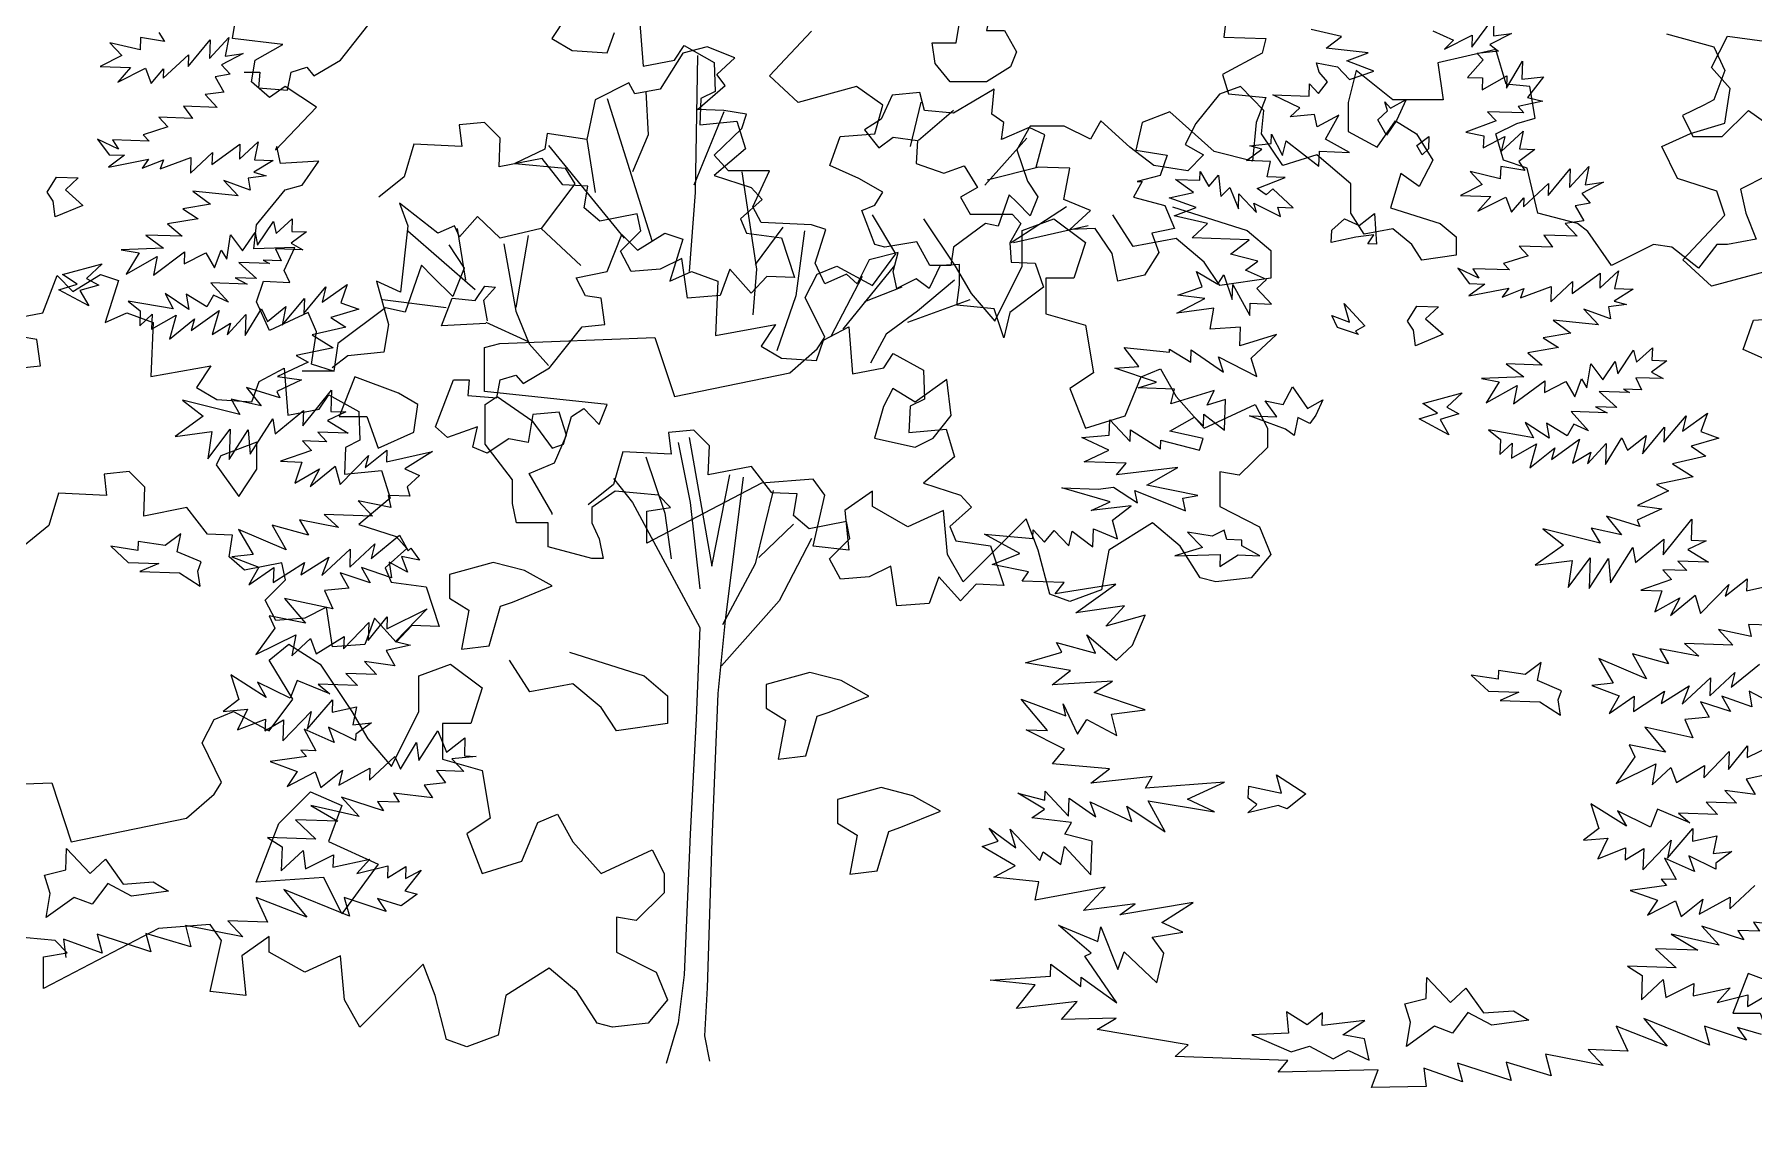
# Model space of a CAD drawing. Header units: inches. Extents: x -11 to 128, y 7 to 56.
# Drawn here: x 55.151 to 55.829, y 21.856 to 22.282 of the extents above; entities that cross this region are included whole.
import ezdxf

# ---------------------------------------------------------------- set-up
doc = ezdxf.new("R2010")
doc.units = ezdxf.units.IN
doc.header["$MEASUREMENT"] = 0
doc.layers.add('CAY', color=94, linetype='Continuous')
doc.layers.add('CAY-3', color=61, linetype='Continuous')
picture_1 = doc.add_image_def('image1.jpg', size_in_pixel=(1680, 1093))

# ---------------------------------------------------------------- blocks, each defined once
blk = doc.blocks.new('A$C76451831')
at = {"layer": 'CAY'}
for p, q in [((5510, 797.5), (5483.5, 803.9)), ((5483.5, 803.9), (5494, 792.7)), ((5510.4, 808.4), (5510, 797.5)), ((5531.5, 805), (5510.4, 808.4)), ((5526.4, 812.8), (5531.5, 805)), ((5552.1, 782.9), (5571.5, 806.3)), ((5570.9, 790), (5587.9, 808.4)), ((5571.5, 806.3), (5570.9, 790)), ((5587.9, 808.4), (5584.6, 792.2)), ((5494, 792.7), (5475, 782.9)), ((5530.4, 772.8), (5552.4, 793.3)), ((5552.4, 793.3), (5552.1, 782.9)), ((5600.5, 794.4), (5581.6, 784.6)), ((5584.6, 792.2), (5600.5, 794.4)), ((5475, 782.9), (5501.7, 782)), ((5501.7, 782), (5490.4, 769.2)), ((5490.4, 769.2), (5514.9, 781.5)), ((5514.9, 781.5), (5519.8, 768.2)), ((5519.8, 768.2), (5530.7, 781)), ((5530.7, 781), (5530.4, 772.8)), ((5589, 776.2), (5575.8, 773.9)), ((5575.8, 773.9), (5583.5, 760.5)), ((5581.6, 784.6), (5589, 776.2)), ((5583.5, 760.5), (5567.1, 758.4)), ((5567.1, 758.4), (5577.6, 747.1)), ((5577.6, 747.1), (5548.1, 748.2)), ((5548.1, 748.2), (5555.9, 737.5)), ((5534.4, 730.1), (5512.8, 723.1)), ((5526.5, 738.5), (5534.4, 730.1)), ((5555.9, 737.5), (5526.5, 738.5)), ((5472.8, 719.1), (5482.8, 705.6)), ((5491.1, 710.3), (5472.8, 719.1)), ((5518.1, 717.5), (5485.9, 718.6)), ((5485.9, 718.6), (5491.1, 710.3)), ((5512.8, 723.1), (5518.1, 717.5)), ((5573.1, 697), (5597.7, 714.7)), ((5597.3, 701.6), (5613.7, 716.9)), ((5597.7, 714.7), (5597.3, 701.6)), ((5613.7, 716.9), (5610.4, 701.1)), ((5496.3, 705.1), (5482.4, 694.7)), ((5482.4, 694.7), (5517.5, 701.6)), ((5482.8, 705.6), (5496.3, 705.1)), ((5517.5, 701.6), (5511.8, 693.7)), ((5511.8, 693.7), (5530.6, 701.2)), ((5527.6, 693.1), (5554.7, 703.1)), ((5530.6, 701.2), (5527.6, 693.1)), ((5554.2, 689.5), (5573.5, 707.4)), ((5554.7, 703.1), (5554.2, 689.5)), ((5573.5, 707.4), (5573.1, 697)), ((5626.7, 700.5), (5610, 690.2)), ((5610.4, 701.1), (5626.7, 700.5)), ((5606.7, 674.5), (5583.5, 683)), ((5583.5, 683), (5596.1, 669.4)), ((5620.8, 687.1), (5604.8, 685)), ((5604.8, 685), (5606.7, 674.5)), ((5610, 690.2), (5620.8, 687.1)), ((5596.1, 669.4), (5556.4, 673.5)), ((5556.4, 673.5), (5571.9, 662.1)), ((5561, 649.3), (5534.1, 644.8)), ((5571.9, 662.1), (5547.7, 658)), ((5547.7, 658), (5561, 649.3)), ((5629.4, 636.5), (5643.5, 649.2)), ((5643.5, 649.2), (5643.1, 638.3)), ((5515.2, 635.1), (5530.7, 623.7)), ((5546.9, 634), (5515.2, 635.1)), ((5534.1, 644.8), (5546.9, 634)), ((5586.1, 614), (5589.5, 635.2)), ((5589.5, 635.2), (5599.9, 621.2)), ((5599.9, 621.2), (5610.9, 637.2)), ((5610.9, 637.2), (5613.2, 626.2)), ((5613.2, 626.2), (5627.1, 647)), ((5627.1, 647), (5629.4, 636.5)), ((5656.2, 637.9), (5642.7, 627.9)), ((5643.1, 638.3), (5656.2, 637.9)), ((5530.7, 623.7), (5493.4, 622.2)), ((5493.4, 622.2), (5509.2, 619.4)), ((5509.2, 619.4), (5497.7, 600.8)), ((5521.7, 599.9), (5549.1, 620.3)), ((5549.1, 620.3), (5548.8, 609.9)), ((5548.8, 609.9), (5567.7, 619.6)), ((5567.7, 619.6), (5575.4, 606.2)), ((5575.4, 606.2), (5581.3, 621.9)), ((5581.3, 621.9), (5586.1, 614)), ((5629, 622.9), (5634, 612.3)), ((5652.9, 622.1), (5629, 622.9)), ((5642.7, 627.9), (5652.9, 622.1)), ((5497.7, 600.8), (5525, 616.1)), ((5525, 616.1), (5521.7, 599.9)), ((5596.8, 610.9), (5612.2, 596.8)), ((5623.5, 610), (5596.8, 610.9)), ((5618.2, 612.9), (5623.5, 610)), ((5634, 612.3), (5618.2, 612.9)), ((5603.9, 592.1), (5572.2, 593.2)), ((5572.2, 593.2), (5587.5, 576.3)), ((5612.2, 596.8), (5593.6, 597.4)), ((5593.6, 597.4), (5603.9, 592.1)), ((5653.7, 566.3), (5673.1, 589.7)), ((5669.9, 576.2), (5691.8, 591.7)), ((5673.1, 589.7), (5669.9, 576.2)), ((5691.8, 591.7), (5686.2, 575.6)), ((5499.6, 577.1), (5510.2, 568.6)), ((5539.2, 570.3), (5499.6, 577.1)), ((5552.8, 569.8), (5532, 583.7)), ((5532, 583.7), (5539.2, 570.3)), ((5568.7, 572), (5550.5, 583.1)), ((5550.5, 583.1), (5552.8, 569.8)), ((5574.5, 582.2), (5568.7, 572)), ((5587.5, 576.3), (5574.5, 582.2)), ((5634.8, 556.1), (5654.2, 579.4)), ((5654.2, 579.4), (5653.7, 566.3)), ((5686.2, 575.6), (5701.9, 570.1)), ((5510.2, 568.6), (5509.7, 555.5)), ((5509.7, 555.5), (5520.5, 565.5)), ((5520.5, 565.5), (5520, 552.4)), ((5520, 552.4), (5541.7, 564.8)), ((5541.7, 564.8), (5536, 543.7)), ((5536, 543.7), (5557.9, 561.5)), ((5554.9, 551.2), (5579.5, 568.9)), ((5557.9, 561.5), (5554.9, 551.2)), ((5579.5, 568.9), (5573.3, 547.8)), ((5586.4, 547.4), (5602.9, 565.4)), ((5602.3, 546.8), (5616.7, 570.3)), ((5602.9, 565.4), (5602.3, 546.8)), ((5616.7, 570.3), (5621.8, 559.3)), ((5621.8, 559.3), (5638.1, 572.3)), ((5638.1, 572.3), (5634.8, 556.1)), ((5701.9, 570.1), (5677.6, 562.8)), ((5677.6, 562.8), (5690.5, 554.2)), ((5573.3, 547.8), (5589.5, 557.7)), ((5589.5, 557.7), (5586.4, 547.4)), ((5690.5, 554.2), (5661.2, 547.5)), ((5661.2, 547.5), (5679.4, 536)), ((5679.4, 536), (5647, 529.4)), ((5647, 529.4), (5657.7, 523.6)), ((5683.6, 539.8), (5680.1, 515.6)), ((5657.7, 523.6), (5630.5, 510.9)), ((5680.1, 515.6), (5652.4, 515.6)), ((5632.6, 492.3), (5603.4, 501.4)), ((5603.4, 501.4), (5616.4, 485.1)), ((5651.7, 507.9), (5630, 497.8)), ((5630.5, 510.9), (5651.7, 507.9)), ((5653, 467.5), (5678.1, 498.8)), ((5678.1, 498.8), (5677.5, 480.3)), ((5597.6, 477.6), (5547.3, 490.2)), ((5547.3, 490.2), (5565.4, 476)), ((5589.9, 491), (5597.6, 477.6)), ((5616.4, 485.1), (5589.9, 491)), ((5630, 497.8), (5632.6, 492.3)), ((5565.4, 476), (5540.7, 458.3)), ((5606.8, 442.8), (5626.5, 473.9)), ((5626.5, 473.9), (5628.7, 460.7)), ((5628.7, 460.7), (5653.5, 481.1)), ((5653.5, 481.1), (5653, 467.5)), ((5690.6, 479.8), (5674.5, 472.2)), ((5674.5, 472.2), (5692.6, 461.1)), ((5677.5, 480.3), (5690.6, 479.8)), ((5540.7, 458.3), (5573.1, 462.6)), ((5569.5, 438.7), (5589, 464.8)), ((5573.1, 462.6), (5569.5, 438.7)), ((5589, 464.8), (5588.1, 438)), ((5588.1, 438), (5604.8, 464.2)), ((5604.8, 464.2), (5606.8, 442.8)), ((5652.5, 454.4), (5660.4, 445.9)), ((5673.8, 453.6), (5652.5, 454.4)), ((5665.9, 462.1), (5673.8, 453.6)), ((5692.6, 461.1), (5665.9, 462.1)), ((5660.4, 445.9), (5633.3, 436.5)), ((5685.6, 416.1), (5710.5, 441.5)), ((5707.5, 431.2), (5726.6, 446.4)), ((5710.5, 441.5), (5707.5, 431.2)), ((5726.6, 446.4), (5726.2, 435.9)), ((5726.2, 435.9), (5766.8, 445)), ((5766.8, 445), (5742.3, 429.9)), ((5633.3, 436.5), (5651.9, 435.8)), ((5651.9, 435.8), (5645.8, 417.4)), ((5645.8, 417.4), (5667.5, 429.8)), ((5659.3, 414.3), (5681.2, 432.1)), ((5667.5, 429.8), (5659.3, 414.3)), ((5681.2, 432.1), (5685.6, 416.1)), ((5742.3, 429.9), (5755.2, 424.1)), ((5755.2, 424.1), (5744.5, 414)), ((5744.5, 414), (5746.9, 405.8)), ((5701.4, 401.9), (5714.1, 388.3)), ((5730.2, 395.9), (5701.4, 401.9)), ((5746.9, 405.8), (5727.9, 406.4)), ((5727.9, 406.4), (5730.2, 395.9)), ((5625.9, 380.5), (5638.3, 358.8)), ((5657.8, 371.7), (5625.9, 380.5)), ((5650.1, 385.1), (5657.8, 371.7)), ((5684.3, 378.5), (5650.1, 385.1)), ((5714.1, 388.3), (5671.6, 389.8)), ((5671.6, 389.8), (5684.3, 378.5)), ((5596.3, 376.6), (5609.2, 354.8)), ((5638.3, 358.8), (5596.3, 376.6)), ((5694, 343.7), (5716, 364.2)), ((5712.8, 351.2), (5737.6, 371.6)), ((5716, 364.2), (5712.8, 351.2)), ((5737.6, 371.6), (5745.2, 357.8)), ((5609.2, 354.8), (5590.5, 352.7)), ((5590.5, 352.7), (5614.2, 343.7)), ((5626.9, 330.2), (5654.2, 347.8)), ((5651.2, 337), (5675.7, 352.5)), ((5654.2, 347.8), (5651.2, 337)), ((5669.7, 336.4), (5694.5, 359.5)), ((5675.7, 352.5), (5669.7, 336.4)), ((5694.5, 359.5), (5694, 343.7)), ((5744.6, 339.2), (5728.6, 347.9)), ((5728.6, 347.9), (5730.8, 334.2)), ((5755.4, 349.7), (5739.6, 353)), ((5739.6, 353), (5744.6, 339.2)), ((5745.2, 357.8), (5747.6, 360.4)), ((5747.6, 360.4), (5755.4, 349.7)), ((5614.2, 343.7), (5605.5, 328.2)), ((5605.5, 328.2), (5627.4, 343.3)), ((5627.4, 343.3), (5626.9, 330.2)), ((5712.1, 329.9), (5685.6, 338.5)), ((5685.6, 338.5), (5693.3, 325.1)), ((5730.8, 334.2), (5704.4, 343.3)), ((5704.4, 343.3), (5712.1, 329.9)), ((5693.3, 325.1), (5672, 323.1)), ((5672, 323.1), (5679.1, 307)), ((5636.8, 316.2), (5655.1, 294.3)), ((5679.1, 307), (5636.8, 316.2)), ((5726.5, 289.5), (5762, 306.9)), ((5762, 306.9), (5734.3, 278.4)), ((5628.2, 290.2), (5611.5, 266.8)), ((5623.2, 300.8), (5628.2, 290.2)), ((5655.1, 294.3), (5623.2, 300.8)), ((5688.7, 271.8), (5710.9, 295)), ((5710.3, 279.2), (5726.9, 299.9)), ((5710.9, 295), (5710.3, 279.2)), ((5726.9, 299.9), (5726.5, 289.5)), ((5611.5, 266.8), (5646.6, 284.1)), ((5646.6, 284.1), (5643.2, 265.7)), ((5643.2, 265.7), (5659.6, 281)), ((5659.6, 281), (5664.6, 267.6)), ((5664.6, 267.6), (5689.1, 282.7)), ((5689.1, 282.7), (5688.7, 271.8)), ((5747.3, 275.2), (5725.9, 270.5)), ((5734.3, 278.4), (5747.3, 275.2)), ((5733.6, 257.1), (5706.9, 260.7)), ((5706.9, 260.7), (5717.4, 249.5)), ((5725.9, 270.5), (5733.6, 257.1)), ((5620.7, 229.3), (5589.6, 249)), ((5589.6, 249), (5596.6, 227.4)), ((5641.9, 228.5), (5613, 242.7)), ((5613, 242.7), (5620.7, 229.3)), ((5647.9, 244.2), (5641.9, 228.5)), ((5676.5, 232.3), (5647.9, 244.2)), ((5717.4, 249.5), (5690.7, 250.4)), ((5690.7, 250.4), (5700.8, 239.6)), ((5596.6, 227.4), (5583.1, 217)), ((5656.8, 201.3), (5679, 227.2)), ((5700.8, 239.6), (5666.4, 240.8)), ((5666.4, 240.8), (5676.5, 232.3)), ((5679, 227.2), (5678.7, 216.4)), ((5583.1, 217), (5604.4, 219)), ((5604.4, 219), (5595.6, 200.7)), ((5635.2, 191.1), (5660.1, 217)), ((5660.1, 217), (5656.8, 201.3)), ((5678.7, 216.4), (5700.1, 221.1)), ((5700.1, 221.1), (5696.9, 205.3)), ((5595.6, 200.7), (5620, 210.3)), ((5620, 210.3), (5619.6, 199.9)), ((5619.6, 199.9), (5635.8, 209.7)), ((5635.8, 209.7), (5635.2, 191.1)), ((5654.1, 201.4), (5664.3, 182.4)), ((5680.4, 189.6), (5654.1, 201.4)), ((5699.1, 191.6), (5675.5, 203.3)), ((5675.5, 203.3), (5680.4, 189.6)), ((5696.9, 205.3), (5713.2, 207)), ((5699.3, 197.1), (5699.1, 191.6)), ((5713.2, 207), (5699.3, 197.1)), ((5754.7, 173.8), (5771.4, 200)), ((5771.4, 200), (5778.9, 181.1)), ((5651.2, 182.9), (5656, 177.3)), ((5664.3, 182.4), (5651.2, 182.9)), ((5738.5, 166.2), (5752.5, 189.8)), ((5752.5, 189.8), (5754.7, 173.8)), ((5778.9, 181.1), (5795.2, 193.7)), ((5795.2, 193.7), (5794.7, 177.9)), ((5656, 177.3), (5624.1, 172.9)), ((5624.1, 172.9), (5647.8, 164.4)), ((5684.6, 152.2), (5711.8, 167.2)), ((5711.5, 156.8), (5733.5, 177.3)), ((5711.8, 167.2), (5711.5, 156.8)), ((5733.5, 177.3), (5738.5, 166.2)), ((5805.1, 177.5), (5783.7, 175.5)), ((5783.7, 175.5), (5794.2, 164.3)), ((5794.7, 177.9), (5805.1, 177.5)), ((5647.8, 164.4), (5639.2, 151.1)), ((5639.2, 151.1), (5663.7, 163.9)), ((5663.7, 163.9), (5668.6, 150.1)), ((5668.6, 150.1), (5687.7, 165.3)), ((5687.7, 165.3), (5684.6, 152.2)), ((5778, 154.4), (5759.3, 152.4)), ((5759.3, 152.4), (5766.7, 141.2)), ((5794.2, 164.3), (5770.2, 165.1)), ((5770.2, 165.1), (5778, 154.4)), ((5723.7, 129.6), (5686.9, 141.7)), ((5686.9, 141.7), (5702.2, 124.9)), ((5737.5, 137.3), (5718.5, 137.9)), ((5718.5, 137.9), (5723.7, 129.6)), ((5766.7, 141.2), (5732.4, 145.1)), ((5732.4, 145.1), (5737.5, 137.3)), ((5646.4, 121.9), (5664.3, 104.9)), ((5683.5, 120.6), (5646.4, 121.9)), ((5702.2, 124.9), (5659.9, 134.5)), ((5659.9, 134.5), (5683.5, 120.6)), ((5621.8, 106.4), (5634.7, 98.2)), ((5664.3, 104.9), (5621.8, 106.4)), ((5634.7, 98.2), (5633.9, 77)), ((5633.9, 77), (5653.1, 94.9)), ((5653.1, 94.9), (5655.3, 78.9)), ((5655.3, 78.9), (5679.7, 91.2)), ((5679.7, 91.2), (5679.3, 80.4)), ((5679.3, 80.4), (5711.8, 87.4)), ((5711.8, 87.4), (5700.4, 74.6)), ((5700.4, 74.6), (5727.4, 81.4)), ((5727.4, 81.4), (5727.1, 71)), ((5727.1, 71), (5743.3, 80.8)), ((5756.7, 77.6), (5742.5, 59.6)), ((5743.3, 80.8), (5742.9, 70.4)), ((5742.9, 70.4), (5756.7, 77.6)), ((5693.7, 37.2), (5636.1, 60.6)), ((5636.1, 60.6), (5656.5, 36.3)), ((5656.5, 36.3), (5611.8, 53.7)), ((5611.8, 53.7), (5621.9, 32)), ((5726, 41.5), (5689.3, 53.7)), ((5689.3, 53.7), (5693.7, 37.2)), ((5739.3, 46.5), (5718.3, 52.7)), ((5718.3, 52.7), (5726, 41.5)), ((5753.3, 56.5), (5739.3, 46.5)), ((5742.5, 59.6), (5753.3, 56.5)), ((5621.9, 32), (5587.1, 33.3)), ((5587.1, 33.3), (5600.2, 19.2)), ((5476.9, 4.9), (5442.9, 17)), ((5442.9, 17), (5445, 1)), ((5472.5, 21.4), (5476.9, 4.9)), ((5519.5, 6.1), (5472.5, 21.4)), ((5515.1, 22.2), (5519.5, 6.1)), ((5554.6, 10.4), (5515.1, 22.2)), ((5600.2, 19.2), (5549.8, 29.1)), ((5549.8, 29.1), (5554.6, 10.4))]:
    blk.add_line(p, q, dxfattribs=at)
for points in [[(530, 749.3), (509.9, 755.6), (514.2, 784.1), (506.8, 800.9), (473, 785.1), (461.4, 810.4), (467.7, 828.4), (490.9, 827.3), (485.7, 837.9), (495.2, 857.9), (459.3, 856.8), (461.4, 877.9), (486.7, 908.5), (501.5, 912.7), (516.3, 933.8), (482.5, 931.7), (479.3, 946.5), (478.3, 943.3), (514.2, 981.3), (486.7, 999.2), (473, 989.7), (457.2, 1003.4), (460.4, 1022.4), (484.6, 1036.1), (440.3, 1041.4), (444.5, 1066.7)], [(1315.7, 1086.8), (1310.4, 1042.5), (1347.4, 1041.4), (1344.2, 1028.7), (1309.4, 1009.8), (1314.7, 992.9), (1347.4, 989.7), (1338.9, 967.6), (1335.8, 933.8), (1302, 942.3), (1263, 977.1), (1238.7, 967.6), (1233.4, 943.3), (1260.9, 939.1), (1254.5, 921.2), (1234.5, 915.9), (1238.7, 915.9), (1231.3, 902.2), (1258.8, 894.8), (1267.2, 874.8), (1247.2, 870.5), (1253.5, 853.7)], [(1792, 757.1), (1766.4, 768.5), (1775.5, 794.1), (1805.7, 796.4)], [(1789.6, 837.7), (1738.5, 824), (1713.4, 847.2), (1750.3, 886.5), (1743.2, 907.3), (1708.6, 918.7), (1694.9, 946.6), (1720, 958), (1750.3, 967.1), (1755, 997.4), (1738.5, 1015.9), (1752.7, 1043.4), (1784.9, 1039.1)], [(1493.8, 1048.2), (1512, 1039.9), (1504.1, 1032), (1528.5, 1044.3), (1528.1, 1033.9), (1547.6, 1060), (1547.1, 1043.7), (1563, 1045.8), (1544.1, 1036.1), (1551.6, 1030.3), (1532.9, 1028.3), (1538.2, 1022.7), (1524.5, 1007.3), (1537.6, 1006.8), (1537.3, 996.4), (1559, 1008.8), (1558.6, 997.9), (1572.6, 1021.5), (1572, 1005.6), (1591.1, 1007.7), (1576.9, 989.6), (1590.4, 986.4), (1568.9, 981.7), (1573.7, 976.1), (1542, 977.2), (1549.5, 969.2), (1522.8, 959.3), (1538.6, 956), (1538.2, 945.6), (1557.1, 955.4), (1554, 942.3), (1573.2, 960.2), (1569.9, 944.5), (1583.5, 944), (1569.5, 933.6), (1574.7, 925.7), (1553.5, 929.2), (1553.1, 918.3), (1526.6, 924.7), (1537.1, 913.4), (1518.2, 903.7), (1544.9, 902.7), (1533.5, 890), (1558, 902.3), (1563, 889), (1573.8, 901.7), (1573.5, 893.6), (1595.6, 914.1), (1595.2, 903.7), (1614.6, 927.1), (1614, 910.8), (1631, 929.2), (1627.7, 913), (1643.6, 915.2), (1624.7, 905.4), (1632.1, 897), (1618.9, 894.7), (1626.6, 881.3), (1610.2, 879.2), (1620.7, 867.9), (1591.3, 868.9), (1599.1, 858.2), (1569.6, 859.3), (1577.5, 850.8), (1556, 843.9), (1561.2, 838.3), (1529.1, 839.4), (1534.2, 831), (1515.9, 839.8), (1525.9, 826.3), (1539.5, 825.9), (1525.5, 815.5), (1560.6, 822.4), (1554.9, 814.4), (1573.8, 821.9), (1570.8, 813.9), (1597.8, 823.8), (1597.4, 810.2), (1616.6, 828.2), (1616.2, 817.7), (1640.9, 835.5), (1640.4, 822.3), (1656.8, 837.6), (1653.5, 821.9), (1669.8, 821.3), (1653.1, 811), (1663.9, 807.9), (1648, 805.8), (1649.9, 795.3), (1626.6, 803.8), (1639.3, 790.2), (1599.5, 794.3), (1615, 782.9), (1590.8, 778.7), (1604.1, 770.1), (1577.2, 765.6), (1590, 754.7), (1558.3, 755.8), (1573.8, 744.4), (1536.6, 743), (1552.3, 740.2), (1540.8, 721.6), (1568.1, 736.9), (1564.8, 720.7), (1592.2, 741.1), (1591.9, 730.6), (1610.8, 740.4), (1618.5, 727), (1624.5, 742.7), (1629.2, 734.8), (1632.6, 756), (1643, 742), (1654, 757.9), (1656.3, 747), (1670.2, 767.8), (1672.6, 757.3), (1686.6, 770), (1686.2, 759.1), (1699.3, 758.6), (1685.9, 748.7), (1696.1, 742.9), (1672.1, 743.7), (1677.2, 733.1), (1661.3, 733.7), (1666.6, 730.8), (1639.9, 731.7), (1655.3, 717.6), (1636.8, 718.2), (1647, 712.9), (1615.3, 714), (1630.6, 697.1), (1617.6, 703), (1611.9, 692.8), (1593.7, 703.8), (1595.9, 690.6), (1575.1, 704.5), (1582.3, 691.1), (1542.7, 697.9), (1553.3, 689.4), (1552.8, 676.3), (1563.6, 686.3), (1563.1, 673.2), (1584.9, 685.6), (1579.1, 664.5), (1601.1, 682.3), (1598, 672), (1622.6, 689.7), (1616.4, 668.6), (1632.6, 678.5), (1629.6, 668.1), (1646.1, 686.1), (1645.4, 667.6), (1659.8, 691.1), (1664.9, 680), (1681.2, 693.1), (1677.9, 676.9), (1697.3, 700.2), (1696.8, 687.1), (1716.2, 710.4), (1713, 696.9), (1734.9, 712.5), (1729.3, 696.4), (1745, 690.8), (1720.7, 683.5), (1733.6, 674.9), (1704.3, 668.2), (1722.5, 656.7), (1690.1, 650.1), (1700.8, 644.3), (1673.6, 631.7), (1694.8, 628.7), (1673.2, 618.6), (1675.7, 613), (1646.5, 622.2), (1659.6, 605.9), (1633, 611.8), (1640.7, 598.4), (1590.4, 611), (1608.5, 596.8), (1583.9, 579.1), (1616.2, 583.4), (1612.6, 559.5), (1632.1, 585.5), (1631.2, 558.8), (1648, 585), (1649.9, 563.6), (1669.6, 594.7), (1671.9, 581.4), (1696.6, 601.9), (1696.1, 588.3), (1721.2, 619.6), (1720.6, 601), (1733.7, 600.6), (1717.6, 593), (1735.8, 581.9), (1709.1, 582.8), (1716.9, 574.4), (1695.7, 575.2), (1703.5, 566.7), (1676.5, 557.2), (1695, 556.6), (1688.9, 538.2), (1710.7, 550.6), (1702.4, 535), (1724.3, 552.8), (1728.8, 536.8), (1753.7, 562.3), (1750.6, 551.9), (1769.7, 567.1), (1769.3, 556.7), (1810, 565.7)], [(1790, 526.5), (1771, 527.2), (1773.4, 516.7), (1744.6, 522.7), (1757.2, 509.1), (1714.7, 510.6), (1727.4, 499.2), (1693.2, 505.9), (1700.9, 492.5), (1669.1, 501.3), (1681.4, 479.5), (1639.5, 497.3), (1652.3, 475.6), (1633.6, 473.5), (1657.4, 464.5), (1648.7, 449), (1670.5, 464.1), (1670, 450.9), (1697.4, 468.6), (1694.3, 457.8), (1718.8, 473.3), (1712.8, 457.1), (1737.7, 480.3), (1737.1, 464.5), (1759.1, 485), (1755.9, 472), (1780.7, 492.4)], [(1787.7, 460), (1771.7, 468.7), (1773.9, 455), (1747.5, 464.1), (1755.2, 450.7), (1728.8, 459.3), (1736.5, 445.9), (1715.1, 443.9), (1722.2, 427.8), (1680, 437), (1698.2, 415), (1666.3, 421.6), (1671.3, 411), (1654.7, 387.5), (1689.7, 404.9), (1686.3, 386.4), (1702.7, 401.7), (1707.7, 388.4), (1732.3, 403.4), (1731.9, 392.6), (1754, 415.8), (1753.4, 400), (1770, 420.7), (1769.7, 410.3), (1805.2, 427.6)], [(1790.4, 396), (1769, 391.3), (1776.7, 377.8), (1750.1, 381.5), (1760.6, 370.2), (1733.8, 371.2), (1743.9, 360.4), (1709.5, 361.6), (1719.6, 353.1), (1691, 365), (1685, 349.3), (1656.1, 363.5), (1663.8, 350.1), (1632.7, 369.7), (1639.7, 348.2), (1626.2, 337.8), (1647.6, 339.7), (1638.8, 321.5), (1663.1, 331), (1662.7, 320.6), (1679, 330.5), (1678.3, 311.9), (1703.2, 337.8), (1700, 322), (1722.2, 348), (1721.8, 337.1), (1743.2, 341.8), (1740, 326.1), (1756.3, 327.8), (1742.4, 317.8), (1742.2, 312.4), (1718.6, 324.1), (1723.6, 310.3), (1697.2, 322.1), (1707.5, 303.2), (1694.3, 303.7), (1699.1, 298), (1667.2, 293.7), (1691, 285.2), (1682.3, 271.9), (1706.8, 284.6), (1711.8, 270.9), (1730.9, 286.1), (1727.7, 273), (1755, 287.9), (1754.6, 277.5), (1776.6, 298.1)], [(1809.8, 262), (1775.5, 265.9), (1780.6, 258), (1761.6, 258.7), (1766.8, 250.4), (1730.1, 262.5), (1745.3, 245.7), (1703.1, 255.3), (1726.6, 241.3), (1689.5, 242.6), (1707.5, 225.7), (1664.9, 227.2), (1677.8, 219), (1677, 197.7), (1696.2, 215.6), (1698.4, 199.7), (1722.9, 212), (1722.5, 201.1), (1754.9, 208.2), (1743.6, 195.4), (1770.5, 202.2), (1770.2, 191.8), (1786.4, 201.6)], [(1782.5, 167.3), (1761.4, 173.5), (1769.1, 162.3), (1732.4, 174.5), (1736.8, 158), (1679.2, 181.3), (1699.6, 157), (1654.9, 174.5), (1665, 152.8), (1630.2, 154), (1643.3, 140), (1592.9, 149.9), (1597.7, 131.1), (1558.2, 142.9), (1562.6, 126.9), (1515.6, 142.2), (1520, 125.7), (1486, 137.8), (1488.1, 121.8), (1440.1, 120.8), (1446.1, 136.4), (1358.1, 134.1), (1366.6, 144.6), (1267.9, 148.1), (1279.1, 158.1), (1199.4, 171.8), (1216.1, 181.6), (1168, 180.6), (1181.7, 196.4), (1128.5, 190.1), (1145, 210.9), (1105.3, 215), (1158.5, 218.6), (1158.8, 229), (1184.9, 209.5), (1185.2, 217.6), (1216.5, 195.2), (1188.5, 236.1), (1194, 238.6), (1165.5, 263.2), (1199.8, 248.8), (1202.6, 261.9), (1217.6, 224.2), (1223.1, 239.9), (1251.6, 212.6), (1257.9, 238.7), (1247.6, 252.6), (1274.4, 257.1), (1256.2, 265.5), (1283.5, 283.1), (1219.2, 272.2), (1232.7, 282.1), (1187.2, 276), (1206.5, 296.7), (1144.9, 285.2), (1148.2, 301.4), (1108.5, 305.5), (1127.4, 315.3), (1098.5, 332.2), (1112.3, 337.1), (1104.5, 348.3), (1127.9, 331.1), (1123.1, 347.6), (1148.9, 320), (1151.8, 327.6), (1167.3, 316.6), (1170.6, 332.4), (1193.7, 307.5), (1194.8, 337), (1171, 343.2), (1176.8, 353.5), (1142, 357.4), (1153.2, 365.2), (1129.6, 379.1), (1153.4, 372.9), (1153.7, 381), (1174.2, 359), (1174.8, 374.8), (1198.2, 358.2), (1193.2, 371.5), (1229.8, 354.3), (1225.3, 367.6), (1258.9, 345.2), (1244, 372.4), (1302.2, 362.7), (1278.5, 373.9), (1311.2, 388.7), (1241.7, 383.4), (1247.5, 393.6), (1193.8, 387.8), (1210.1, 400.4), (1160, 404.8), (1170.8, 417.6), (1137, 434.6), (1155.6, 434), (1132.5, 461.5), (1171.9, 447), (1169.5, 457.5), (1182.2, 430.8), (1190.3, 443.7), (1216.6, 429.6), (1211.8, 448.3), (1241.4, 452.3), (1196.6, 467.5), (1212.8, 477.3), (1159.7, 474.2), (1176, 486.8), (1136.3, 493.6), (1168.4, 502.9), (1163.7, 511.2), (1197.8, 501.9), (1190.2, 518), (1216.2, 495.8), (1230.2, 508.9), (1241.6, 535.3), (1206.8, 525.6), (1223.3, 543.6), (1180.5, 537.4), (1215.8, 562.4), (1162.5, 553.9), (1170.5, 564), (1133.4, 565.3), (1139.1, 573.3), (1107.2, 579.8), (1131.5, 589.4), (1100.4, 606.4), (1142.9, 602.6), (1143.1, 610.3), (1153.2, 599.5), (1161.7, 609.7), (1174.4, 596.1), (1177.5, 609.1), (1195.6, 595.3), (1196.2, 611.2), (1217.2, 602.3), (1212.8, 618.8), (1229.1, 631.3), (1194, 627.1), (1210.6, 634.7), (1168.4, 647.1), (1200.1, 646), (1213.8, 647.7), (1234.6, 633.9), (1232.3, 644.8), (1276.9, 627), (1274.6, 637.9), (1287.8, 640.2), (1242.8, 649.4), (1270.1, 664.8), (1216.4, 658.5), (1224.9, 668.7), (1187.8, 670), (1209.5, 680.1), (1185.8, 691.3), (1209.9, 693.2), (1210.4, 706.8), (1228.3, 687.6), (1228.7, 698), (1254.8, 681.2), (1255.1, 688.9), (1289.2, 680), (1292.3, 690.3), (1263.1, 696.8), (1284.8, 709.2), (1292.7, 701.2), (1293, 711.6), (1311.1, 697.8), (1312.1, 724.6), (1296, 719.7), (1301.9, 732.6), (1263.9, 720.8), (1267.1, 733.8), (1235.4, 734.9), (1251.4, 739.8), (1214.7, 752), (1236, 753.5), (1223, 770.3), (1262.8, 766.2), (1262.9, 768.9), (1281.5, 757.4), (1281.9, 768.2), (1310.2, 748.6), (1305.7, 761.9), (1339.5, 744.9), (1334.6, 760.9), (1356.7, 781.5), (1324.6, 771.7), (1325.2, 788), (1298.4, 786.2), (1301.7, 804.7), (1269.4, 800.4), (1293.9, 813.1), (1270, 816.2), (1291.5, 823.6), (1286.5, 837), (1305.2, 825.9), (1310.4, 833.9), (1317.9, 812.3), (1318.3, 825.4), (1333.2, 798.2), (1333.6, 809), (1352.2, 808.4), (1339.5, 822), (1347.9, 829.8), (1329.6, 838.2), (1340.3, 846), (1316.5, 852.2), (1332.8, 864.8), (1282.6, 866.6), (1296.2, 879.2), (1266.9, 885.7), (1286.2, 893.2), (1262.5, 901.7), (1284, 906.4), (1268.1, 917.8), (1289.3, 917.1), (1289.6, 924.8), (1297.3, 911.4), (1305.8, 921.5), (1307.9, 902.9), (1315.9, 910.7), (1323.4, 891.9), (1323.8, 905), (1339.1, 888.6), (1336.7, 896.9), (1360.3, 885.2), (1357.8, 893.4), (1371.4, 892.9), (1353.4, 909.4), (1347.8, 904.2), (1339.8, 909.9), (1364.2, 919.5), (1348.4, 920), (1351.5, 933.5), (1330.3, 934.3), (1343.8, 944.2), (1333.4, 947.3), (1352.1, 949.4), (1352.4, 957.5), (1362.1, 938.6), (1365.3, 951.6), (1394, 929.3), (1394.4, 942.4), (1420.7, 941.5), (1399.8, 953.1), (1411.4, 974), (1392.5, 963.8), (1390.1, 974.8), (1368.8, 972.8), (1377.2, 980.7), (1353.6, 991.9), (1385.3, 990.8), (1385.6, 1001.7), (1393.5, 993.3), (1401.6, 1003.4), (1394.2, 1011.8), (1391.7, 1020.1), (1410.2, 1016.7), (1420.7, 1005.5), (1442.2, 1012.9), (1418.5, 1021.8), (1437.3, 1028.9), (1400.3, 1032.9), (1413.8, 1043.3), (1387.3, 1049.2)], [(1253.5, 853.7), (1240.8, 833.6), (1217.6, 828.4), (1212.4, 852.6), (1197.6, 874.8), (1175.4, 873.7), (1193.4, 890.6), (1170.2, 900.1), (1175.4, 927.5), (1145.9, 928.6), (1153.3, 957), (1139.6, 963.4), (1115.3, 952.8), (1117.4, 967.6), (1106.9, 975), (1109, 997.1), (1073.1, 976), (1047.8, 978.1), (1043.6, 993.9), (1019.3, 991.8), (1009.9, 970.7), (995.1, 961.2), (1007.7, 945.4), (1020.4, 954.9), (1041.5, 951.8), (1040.4, 931.7), (1064.7, 923.3), (1082.6, 929.6), (1094.2, 910.6), (1079.5, 902.2), (1087.9, 887.4), (1124.8, 887.4), (1132.2, 879), (1122.7, 862.1), (1123.8, 845.2), (1144.9, 844.2), (1152.2, 823.1), (1122.7, 800.9), (1117.4, 778.8), (1109, 804.1), (1076.3, 807.3), (1078.4, 825.2), (1078.4, 843.1), (1061.5, 842.1), (1052, 822), (1040.4, 830.5), (1023.6, 822), (1020.4, 836.8), (1024.6, 853.7), (999.3, 847.3), (988.8, 826.2), (979.3, 834.7), (960.3, 826.2), (951.8, 844.2), (961.3, 873.7), (948.7, 877.9), (904.4, 880), (897, 893.7), (911.8, 925.4), (875.9, 925.4), (863.3, 939.1), (887.5, 962.3), (891.7, 975), (871.7, 978.1), (848.5, 979.2), (872.7, 1000.3), (865.4, 1009.8), (881.2, 1024.5), (856.9, 1034), (835.8, 1028.7), (815.8, 997.1), (793.6, 992.9), (788.4, 1002.4), (758.8, 987.6), (751.5, 952.8), (716.7, 958.1), (714.5, 944.4), (688.2, 931.7), (732.5, 927.5), (740.9, 913.8), (711.4, 874.8), (675.5, 866.3), (655.5, 885.3), (639.7, 867.4), (635.4, 876.9), (620.7, 870.5), (586.9, 896.9), (594.3, 876.9), (588, 818.9), (566.9, 828.4), (577.4, 790.4), (573.2, 766.1), (541.6, 763), (527.9, 752.4)], [(848.5, 1026.6), (846.4, 906.4), (841.1, 836.8)], [(769.4, 988.7), (808.4, 864.2)], [(803.1, 995), (805.2, 957), (791.5, 924.3)], [(1044.7, 985.5), (1035.2, 946.5)], [(871.7, 977.1), (845.3, 912.7)], [(1073.1, 978.1), (1042.6, 951.8)], [(751.5, 952.8), (758.8, 906.4)], [(1137.5, 953.9), (1100.6, 912.7)], [(1484.5, 939.3), (1479.8, 947.6), (1490.5, 955.4), (1490.1, 944.5), (1484.5, 939.3)], [(717.7, 947.5), (784.2, 866.3)], [(887.5, 924.3), (900.2, 838.9), (897, 798.8)], [(1148, 928.6), (1102.7, 917)], [(1172.3, 893.7), (1123.8, 862.1)], [(923.4, 875.8), (899.1, 843.1)], [(1191.3, 876.9), (1125.9, 862.1)], [(594.3, 872.7), (653.4, 821)], [(634.4, 741.9), (648.1, 741.9), (647, 728.2), (672.4, 726.1), (675.5, 741.9), (689.2, 746.1), (695.6, 738.7), (718.8, 752.4), (747.2, 788.3), (767.3, 790.4), (764.1, 813.6), (750.4, 815.7), (742, 831.5), (769.4, 836.8), (782, 869.5), (795.8, 855.8), (820, 870.5), (835.8, 865.3), (824.2, 828.4), (843.2, 836.8), (866.4, 828.4), (864.3, 780.9), (917, 790.4), (904.4, 771.4), (922.3, 760.9), (952.9, 758.7), (959.2, 776.7), (981.4, 788.3), (984.5, 747.1), (1012, 752.4), (1020.4, 765.1), (1046.8, 750.3), (1047.8, 725), (1035.2, 718.7), (1034.1, 695.5), (1066.8, 698.6), (1074.2, 674.4), (1046.8, 651.2), (1079.5, 640.6), (1089, 630.1), (1070, 613.2), (1075.2, 600.5), (1105.8, 596.3), (1117.4, 561.5), (1093.2, 562.6), (1079.5, 547.8), (1060.5, 568.9), (1052, 545.7), (1023.6, 543.6), (1018.3, 578.4), (999.3, 568.9), (974, 566.8), (964.5, 584.7), (982.4, 602.7), (979.3, 617.4), (946.6, 611.1), (932.9, 622.7), (936, 641.7), (913.9, 642.7), (895.9, 665.9), (858, 658.6), (859, 683.9), (845.3, 697.6), (823.2, 695.5), (825.3, 676.5), (783.1, 678.6), (774.7, 650.1), (752.5, 632.2)], [(637.6, 874.8), (644.9, 829.4)], [(678.7, 861.1), (689.2, 802), (700.8, 773.5), (717.7, 754.5)], [(699.8, 868.4), (689.2, 805.2)], [(711.4, 874.8), (746.2, 842.1)], [(942.4, 872.7), (935, 815.7), (918.1, 767.2)], [(993, 832.6), (965.6, 779.8)], [(1021.5, 842.1), (976.1, 786.2)], [(662.9, 791.4), (623.8, 789.3), (633.3, 813.6), (653.4, 811.5), (661.8, 824.1), (671.3, 823.1), (660.8, 811.5), (663.9, 793.6)], [(1027.8, 823.1), (995.1, 810.4)], [(1074.2, 829.4), (1041.5, 802), (1014.1, 782), (1000.4, 756.6)], [(572.2, 812.5), (628.1, 805.2)], [(1033.1, 792.5), (1087.9, 812.5)], [(662.9, 792.5), (699.8, 775.6)], [(720.9, 623.7), (720.9, 624.8), (700.8, 659.6), (723, 669.1), (733.5, 693.4), (727.2, 713.4), (704, 711.3), (699.8, 687), (682.9, 690.2), (663.9, 677.5), (651.3, 682.8), (655.5, 700.7), (629.1, 691.2), (618.6, 700.7), (634.4, 741.9)], [(831.6, 687), (842.2, 634.3), (850.6, 558.4)], [(841.1, 691.2), (861.1, 578.4), (877, 658.6)], [(803.1, 674.4), (820, 624.8), (825.3, 584.7)], [(774.7, 655.4), (791.5, 634.3), (850.6, 524.6), (847.4, 444.5), (842.2, 343.2), (836.9, 219.8), (831.6, 177.6), (821.1, 141.8)], [(888.6, 656.4), (872.7, 530.9), (866.4, 466.6), (861.1, 337.9), (856.9, 208.2), (854.8, 166), (859, 143.9)], [(914.9, 644.8), (899.1, 580.5), (870.6, 526.7)], [(932.9, 615.3), (902.3, 585.8)], [(948.7, 602.7), (920.2, 547.8), (869.6, 490.9)]]:
    blk.add_lwpolyline(points, dxfattribs=at)
for points in [[(1445.7, 970.1), (1454.1, 978), (1451.7, 985.8), (1456.9, 980.2), (1470.4, 987.9), (1462, 969.6), (1453.4, 956.7)], [(1444.6, 860.9), (1436.9, 861.2), (1442.2, 869.2), (1426.3, 867), (1404.8, 862.3), (1405.2, 873.2), (1416.4, 883.2), (1429.3, 877.3), (1442.8, 887.7)], [(1428.7, 781.7), (1410.3, 787.8), (1405.3, 798.4), (1420.9, 792.4), (1416.1, 808.9), (1434.4, 789.2), (1426.1, 784.5)], [(1476.9, 785.4), (1471.7, 793.3), (1479.9, 806.6), (1498.9, 806), (1487.6, 795.5), (1503, 781.8), (1478.7, 771.8)], [(1364.6, 698.7), (1332.9, 710.2), (1356.9, 709.4), (1346.9, 723.3), (1362.7, 720.1), (1370.9, 735.6), (1383.8, 716.6), (1397.3, 724.3), (1391.3, 710.9), (1386.1, 703.4), (1375.4, 708.7), (1372.1, 693)], [(1485.1, 721.2), (1519.8, 730.4), (1506.2, 717.8), (1516.9, 712), (1500.4, 707.1), (1508.1, 693.7), (1481.9, 707.7), (1497.9, 712.6)], [(5433.8, 664.7), (5428.6, 672.6), (5436.8, 685.9), (5455.8, 685.2), (5444.5, 674.7), (5459.9, 661), (5435.5, 651)], [(1313.2, 601.7), (1310.8, 609.9), (1300.2, 604.8), (1278.6, 608.3), (1291.7, 594.7), (1267.4, 587.4), (1307.3, 588.7), (1306.9, 577.9), (1323.2, 588.2), (1342.2, 587.5), (1326.2, 596.2), (1326.3, 601.2)], [(5441.9, 600.5), (5476.7, 609.7), (5463.1, 597), (5473.8, 591.2), (5457.3, 586.3), (5465, 572.9), (5438.7, 587), (5454.8, 591.9)], [(1603.8, 461), (1606.8, 469), (1585.8, 477.9), (1589, 493.7), (1575.1, 483.3), (1551.6, 486.8), (1551.4, 479.1), (1527.5, 482.7), (1542.8, 468.5), (1569.5, 467.6), (1553, 460.5), (1587.8, 459.2), (1606, 447.7)], [(1332, 374.8), (1332.4, 385.2), (1361.2, 379.2), (1356.8, 395.2), (1382.5, 378.5), (1366.1, 365.4), (1358.1, 368.4), (1331.6, 361.7), (1339.5, 369.1)], [(1037.6, 376.9), (1009.9, 384), (971.5, 373.4), (971.5, 352.7), (988.6, 342.1), (982.2, 307.9), (1006.3, 310.8), (1016.4, 345.6), (1027, 349.2), (1061.8, 363.3)], [(5560.6, 340.2), (5563.6, 348.2), (5542.6, 357.1), (5545.9, 372.9), (5532, 362.5), (5508.5, 366), (5508.2, 358.3), (5484.4, 361.9), (5499.7, 347.7), (5526.4, 346.8), (5509.9, 339.7), (5544.7, 338.5), (5562.9, 327)], [(1474.2, 178.1), (1469.4, 194.1), (1488.1, 198.9), (1488.8, 217.4), (1509.3, 195.4), (1522.9, 208.1), (1538.4, 186.2), (1564.8, 188), (1578.1, 179.9), (1545.8, 175.6), (1524.8, 186.7), (1511.1, 168.6), (1495.4, 174.6), (1470.8, 156.9)], [(1809, 206.5), (1770.6, 220.7), (1757.1, 185.9), (1781.3, 185.9), (1791.3, 158.2), (1822.5, 172.3), (1826.1, 196.5)], [(1438.2, 144.9), (1433.9, 163.6), (1414.9, 167), (1434.4, 179.5), (1396.7, 175.3), (1397, 186.2), (1383.5, 175.8), (1365.4, 187.3), (1367.4, 168.6), (1335.2, 167), (1369.6, 152.2), (1385.6, 157.1), (1406.5, 146), (1419.9, 153.2)], [(5431.1, 57.3), (5426.2, 73.3), (5445, 78.1), (5445.6, 96.7), (5466.2, 74.6), (5479.7, 87.3), (5495.3, 65.5), (5521.6, 67.3), (5535, 59.1), (5502.6, 54.8), (5481.7, 65.9), (5467.9, 47.8), (5452.3, 53.8), (5427.7, 36.1)]]:
    blk.add_lwpolyline(points, close=True, dxfattribs=at)
at = {"layer": 'CAY-3'}
for p, q in [((6173.4, 618.5), (6152.8, 652.7)), ((6197.6, 649.2), (6225.3, 607.9)), ((6284.2, 639.1), (6312, 649.2)), ((6312, 649.2), (6339.7, 628.5)), ((6381.5, 625), (6363.8, 652.7)), ((6416.3, 659.8), (6481.8, 639.1)), ((6284.2, 607.9), (6284.2, 639.1)), ((6481.8, 639.1), (6502.4, 621.4)), ((5780.9, 626.5), (5794.5, 605.9)), ((6339.7, 628.5), (6329.6, 597.3)), ((6419.3, 632.1), (6381.5, 625)), ((6444, 611.4), (6419.3, 632.1)), ((6502.4, 621.4), (6502.4, 597.3)), ((5756.9, 608.7), (5742.6, 567.5)), ((5766.8, 598.8), (5756.9, 608.7)), ((5794.5, 605.9), (5784.5, 581.1)), ((6104.4, 600.8), (6121.5, 607.9)), ((6121.5, 607.9), (6152.8, 590.8)), ((6152.8, 590.8), (6173.4, 618.5)), ((6225.3, 607.9), (6239.4, 583.7)), ((6260.1, 559.5), (6284.2, 607.9)), ((6457.6, 590.8), (6444, 611.4)), ((5784.5, 581.1), (5766.8, 598.8)), ((6093.8, 580.2), (6104.4, 600.8)), ((6304.9, 597.3), (6304.9, 566)), ((6329.6, 597.3), (6304.9, 597.3)), ((6502.4, 597.3), (6457.6, 590.8)), ((6110.9, 545.4), (6093.8, 580.2)), ((6239.4, 583.7), (6260.1, 559.5)), ((5725.5, 571.1), (5683.6, 539.8)), ((5742.6, 567.5), (5725.5, 571.1)), ((6304.9, 566), (6339.7, 556)), ((5825.7, 539.8), (5961.9, 545.3)), ((5961.9, 545.3), (5979, 493.4)), ((6104.4, 535.3), (6110.9, 545.4)), ((6339.7, 556), (6346.7, 514.1)), ((5812.2, 536.3), (5825.7, 539.8)), ((5812.2, 497.9), (5812.2, 536.3)), ((6080.2, 514.1), (6104.4, 535.3)), ((5979, 493.4), (6080.2, 514.1)), ((6346.7, 514.1), (6326.1, 500.5)), ((6388.6, 510.6), (6405.7, 517.6)), ((6405.7, 517.6), (6419.3, 493.4)), ((472.7, 495.7), (489.8, 509.9)), ((489.8, 509.9), (517.5, 492.2)), ((736.2, 502.8), (801.7, 482.1)), ((6326.1, 500.5), (6339.7, 465.7)), ((6374.5, 476.3), (6388.6, 510.6)), ((493.3, 461.5), (472.7, 495.7)), ((517.5, 492.2), (545.2, 450.9)), ((604.1, 482.1), (631.9, 492.2)), ((631.9, 492.2), (659.6, 471.5)), ((701.4, 468), (683.7, 495.7)), ((5920.1, 486.4), (5812.2, 497.9)), ((5812.8, 486.4), (5823.4, 493.4)), ((5812.8, 451.6), (5812.8, 486.4)), ((5823.4, 493.4), (5854, 472.2)), ((5913, 468.7), (5920.1, 486.4)), ((6419.3, 493.4), (6444, 465.7)), ((6444, 465.7), (6488.8, 486.4)), ((6488.8, 486.4), (6499.5, 465.7)), ((604.1, 450.9), (604.1, 482.1)), ((659.6, 471.5), (649.5, 440.3)), ((739.2, 475.1), (701.4, 468)), ((763.9, 454.4), (739.2, 475.1)), ((801.7, 482.1), (822.3, 464.4)), ((5854, 472.2), (5871.7, 448)), ((5881.7, 451.6), (5888.8, 475.7)), ((5888.8, 475.7), (5899.4, 482.8)), ((5899.4, 482.8), (5913, 468.7)), ((6339.7, 465.7), (6374.5, 476.3)), ((472.7, 433.8), (493.3, 461.5)), ((777.5, 433.8), (763.9, 454.4)), ((822.3, 464.4), (822.3, 440.3)), ((6499.5, 465.7), (6499.5, 448.6)), ((413.7, 423.2), (424.3, 443.8)), ((424.3, 443.8), (441.4, 450.9)), ((441.4, 450.9), (472.7, 433.8)), ((545.2, 450.9), (559.3, 426.7)), ((580, 402.5), (604.1, 450.9)), ((624.8, 440.3), (624.8, 409)), ((649.5, 440.3), (624.8, 440.3)), ((822.3, 440.3), (777.5, 433.8)), ((5836.9, 420.3), (5812.8, 451.6)), ((5871.7, 448), (5881.7, 451.6)), ((6499.5, 448.6), (6474.7, 424.4)), ((430.8, 388.4), (413.7, 423.2)), ((559.3, 426.7), (580, 402.5)), ((6457.6, 427.4), (6457.6, 396.7)), ((6474.7, 424.4), (6457.6, 427.4)), ((624.8, 409), (659.6, 399)), ((5836.9, 399.6), (5836.9, 420.3)), ((5927.1, 410.3), (5906.5, 396.1)), ((5964.9, 406.7), (5927.1, 410.3)), ((6055.5, 417.4), (5954.9, 364.8)), ((6100.9, 420.9), (6055.5, 417.4)), ((6110.9, 406.7), (6100.9, 420.9)), ((6152.8, 410.3), (6128.6, 393.2)), ((6152.8, 396.7), (6152.8, 410.3)), ((659.6, 399), (666.6, 357.1)), ((5840.5, 382.5), (5836.9, 399.6)), ((5906.5, 396.1), (5906.5, 382.5)), ((5954.9, 392.6), (5975.5, 396.1)), ((5954.9, 364.8), (5954.9, 392.6)), ((5975.5, 396.1), (5964.9, 406.7)), ((6100.9, 361.9), (6110.9, 406.7)), ((6128.6, 393.2), (6132.1, 358.4)), ((6184, 379), (6152.8, 396.7)), ((6215.3, 393.2), (6184, 379)), ((6218.8, 354.8), (6215.3, 393.2)), ((6457.6, 396.7), (6492.4, 379)), ((145.6, 382.8), (281.8, 388.3)), ((281.8, 388.3), (298.9, 336.4)), ((400.1, 357.1), (424.3, 378.3)), ((424.3, 378.3), (430.8, 388.4)), ((5868.2, 382.5), (5840.5, 382.5)), ((5868.2, 361.3), (5868.2, 382.5)), ((5906.5, 382.5), (5913, 368.4)), ((6287.8, 386.1), (6263.6, 361.9)), ((6298.4, 358.4), (6287.8, 386.1)), ((6398.6, 382.6), (6360.3, 358.4)), ((6422.8, 361.9), (6398.6, 382.6)), ((6492.4, 379), (6502.4, 354.8)), ((5913, 368.4), (5916.5, 351.3)), ((298.9, 336.4), (400.1, 357.1)), ((666.6, 357.1), (646, 343.5)), ((694.4, 319.3), (708.5, 353.5)), ((708.5, 353.5), (725.6, 360.6)), ((725.6, 360.6), (739.2, 336.4)), ((5906.5, 351.3), (5868.2, 361.3)), ((5916.5, 351.3), (5906.5, 351.3)), ((6132.1, 358.4), (6100.9, 361.9)), ((6232.4, 330.6), (6218.8, 354.8)), ((6263.6, 361.9), (6232.4, 330.6)), ((6308.4, 320), (6298.4, 358.4)), ((6360.3, 358.4), (6353.8, 323.6)), ((6440.5, 334.2), (6422.8, 361.9)), ((6502.4, 354.8), (6485.3, 334.2)), ((646, 343.5), (659.6, 308.7)), ((739.2, 336.4), (763.9, 308.7)), ((6454.1, 330.6), (6440.5, 334.2)), ((6485.3, 334.2), (6454.1, 330.6)), ((659.6, 308.7), (694.4, 319.3)), ((763.9, 308.7), (808.7, 329.4)), ((808.7, 329.4), (819.4, 308.7)), ((6326.1, 313.5), (6308.4, 320)), ((6353.8, 323.6), (6326.1, 313.5)), ((819.4, 308.7), (819.4, 291.6)), ((819.4, 291.6), (794.6, 267.4)), ((375.4, 260.4), (274.7, 207.8)), ((420.8, 263.9), (375.4, 260.4)), ((430.8, 249.7), (420.8, 263.9)), ((794.6, 267.4), (777.5, 270.4)), ((777.5, 270.4), (777.5, 239.7)), ((284.8, 249.7), (247, 253.3)), ((295.4, 239.1), (284.8, 249.7)), ((420.8, 204.9), (430.8, 249.7)), ((472.7, 253.3), (448.5, 236.2)), ((472.7, 239.7), (472.7, 253.3)), ((274.7, 235.6), (295.4, 239.1)), ((274.7, 207.8), (274.7, 235.6)), ((448.5, 236.2), (452, 201.4)), ((503.9, 222), (472.7, 239.7)), ((535.2, 236.2), (503.9, 222)), ((538.7, 197.8), (535.2, 236.2)), ((607.7, 229.1), (583.5, 204.9)), ((618.3, 201.4), (607.7, 229.1)), ((777.5, 239.7), (812.3, 222)), ((718.5, 225.5), (680.2, 201.4)), ((742.7, 204.9), (718.5, 225.5)), ((812.3, 222), (822.3, 197.8)), ((452, 201.4), (420.8, 204.9)), ((552.3, 173.6), (538.7, 197.8)), ((583.5, 204.9), (552.3, 173.6)), ((628.3, 163), (618.3, 201.4)), ((680.2, 201.4), (673.7, 166.6)), ((760.4, 177.2), (742.7, 204.9)), ((822.3, 197.8), (805.2, 177.2)), ((673.7, 166.6), (646, 156.5)), ((774, 173.6), (760.4, 177.2)), ((805.2, 177.2), (774, 173.6)), ((646, 156.5), (628.3, 163))]:
    blk.add_line(p, q, dxfattribs=at)
for points in [[(6849.8, 811.7), (6891.4, 800.2), (6900.9, 779.4), (6891.4, 753.8), (6882.4, 749.1), (6863.9, 740.1), (6872.9, 721.6), (6898.5, 721.6), (6921.7, 744.4), (6937.8, 733)], [(6937.8, 687), (6914.6, 675.2), (6919.3, 654.4), (6928.4, 631.5), (6903.2, 626.8), (6893.8, 626.8), (6877.7, 606), (6854.5, 624.5), (6838.4, 626.8), (6801.4, 608.3), (6780.6, 638.2), (6771.5, 645.3), (6736.9, 654.4), (6727.5, 693.7), (6706.7, 700.8), (6700, 724), (6718.5, 733), (6734.6, 737.7), (6729.9, 765.3), (6709, 767.6), (6700, 797.9), (6648.9, 786.1), (6653.6, 753.8), (6609.6, 753.8), (6577.4, 779.4), (6570.3, 751.5), (6570.3, 725.9), (6595.8, 712.2), (6611.9, 735.4), (6630.4, 724), (6644.6, 700.8), (6632.8, 677.6), (6616.7, 689), (6607.6, 659.1), (6651.2, 645.3), (6665, 633.5), (6665, 617.4), (6635.1, 613.1), (6626.1, 626.8), (6609.6, 640.6), (6584.4, 635.9), (6572.6, 654.4), (6572.6, 679.9), (6542.8, 705.5), (6512.9, 696), (6494.4, 724), (6496.4, 744.4), (6475.9, 765.3), (6457.5, 758.6), (6436.6, 733), (6427.2, 714.5), (6443.3, 705.5), (6429.6, 691.3), (6399.7, 696), (6378.8, 712.2), (6353.3, 735.4), (6344.3, 719.2), (6321.1, 730.6), (6291.2, 730.6), (6279.4, 709.8), (6288.8, 682.3), (6297.9, 668.5), (6291.2, 652), (6279.4, 663.8), (6272.8, 670.4), (6263.3, 643), (6251.9, 645.3), (6224, 624.5), (6221.6, 608.3), (6203.1, 608.3), (6191.7, 629.2), (6163.8, 624.5), (6154.8, 626.8), (6143.4, 656.7), (6154.8, 661.4), (6161.9, 672.8), (6141, 684.6), (6115.5, 696), (6124.5, 721.6), (6154.8, 724), (6161.9, 749.1), (6138.7, 765.3), (6087.6, 751.5), (6062.4, 774.7), (6099.4, 814)], [(5601.5, 778.1), (5615.2, 778.1), (5614.1, 764.4), (5639.4, 762.3), (5642.6, 778.1), (5656.3, 782.3), (5662.6, 774.9), (5685.8, 788.7), (5714.3, 824.5)], [(5884.1, 826.6), (5871.5, 807.6), (5889.4, 797.1), (5920, 795), (5926.3, 812.9)], [(5948.5, 824.5), (5951.6, 783.4), (5979, 788.7), (5987.5, 801.3), (6013.8, 786.5), (6014.9, 761.2), (6002.2, 754.9), (6001.2, 731.7), (6033.9, 734.9), (6041.3, 710.6), (6013.8, 687.4), (6046.5, 676.9), (6056, 666.3), (6037, 649.4), (6042.3, 636.8), (6072.9, 632.6), (6084.5, 597.8), (6060.2, 598.8), (6046.5, 584), (6027.6, 605.1), (6019.1, 581.9), (5990.6, 579.8), (5985.4, 614.6), (5966.4, 605.1), (5941.1, 603), (5931.6, 621), (5949.5, 638.9), (5946.3, 653.7), (5913.6, 647.3), (5899.9, 658.9), (5903.1, 677.9), (5881, 679), (5863, 702.2), (5825.1, 694.8), (5826.1, 720.1), (5812.4, 733.8), (5790.2, 731.7), (5792.4, 712.7), (5750.2, 714.8), (5741.7, 686.3), (5719.6, 668.4)], [(251.7, 752), (271.8, 754.2), (268.6, 777.4), (254.9, 779.5)], [(246.5, 795.3), (273.9, 800.6), (286.5, 833.3), (300.3, 819.5), (324.5, 834.3), (340.3, 829), (328.7, 792.1), (347.7, 800.6), (370.9, 792.1), (368.8, 744.7), (421.5, 754.2), (408.9, 735.2), (426.8, 724.6), (457.4, 722.5), (463.7, 740.4), (485.9, 752), (489, 710.9), (516.5, 716.2), (524.9, 728.8), (551.3, 714.1), (552.3, 688.8), (539.7, 682.4), (538.6, 659.2), (571.3, 662.4), (578.7, 638.1), (551.3, 614.9), (584, 604.4), (593.5, 593.8), (574.5, 577), (579.7, 564.3), (610.3, 560.1), (621.9, 525.3), (597.7, 526.3), (584, 511.6), (565, 532.7), (556.5, 509.5), (528.1, 507.4), (522.8, 542.2), (503.8, 532.7), (478.5, 530.6), (469, 548.5), (486.9, 566.4), (483.8, 581.2), (451.1, 574.9), (437.4, 586.5), (440.5, 605.4), (418.4, 606.5), (400.5, 629.7), (362.5, 622.3), (363.5, 647.6), (349.8, 661.3), (327.7, 659.2), (329.8, 640.3), (287.6, 642.4), (279.2, 613.9), (257, 596)]]:
    blk.add_lwpolyline(points, dxfattribs=at)
for points in [[(6252.8, 814.5), (6268.6, 814.5), (6279.2, 796), (6273.9, 782.8), (6252.8, 769.6), (6221.1, 769.6), (6207.9, 785.5), (6205.3, 803.9), (6226.4, 803.9), (6229, 819.8), (6234.3, 838.3), (6255.4, 825.1)], [(430.1, 675.3), (426.1, 667.3), (445.9, 639.6), (461.7, 663.4), (461.7, 687.1)], [(5736.7, 496.4), (5698.4, 510.5), (5684.8, 475.7), (5709, 475.7), (5719, 448), (5750.3, 462.2), (5753.8, 486.4)], [(6222, 476.6), (6218.1, 508.3), (6190.4, 488.5), (6170.6, 500.4), (6162.6, 484.6), (6154.7, 456.8), (6190.4, 448.9), (6206.2, 456.8)], [(481.1, 352.5), (508.8, 380.2), (536.5, 368.3), (524.6, 336.6), (568.2, 316.8), (536.5, 273.3), (520.7, 305), (461.3, 301)], [(5847.5, 340.7), (5819.8, 347.7), (5781.5, 337.1), (5781.5, 316.5), (5798.6, 305.9), (5792.1, 271.6), (5816.3, 274.6), (5826.3, 309.4), (5836.9, 312.9), (5871.7, 327.1)], [(6125.5, 244), (6097.8, 251.1), (6059.5, 240.5), (6059.5, 219.9), (6076.6, 209.2), (6070.1, 175), (6094.3, 178), (6104.3, 212.8), (6114.9, 216.3), (6149.7, 230.5)]]:
    blk.add_lwpolyline(points, close=True, dxfattribs=at)

msp = doc.modelspace()

# ---------------------------------------------------------------- block references
at = {"layer": 'CAY', "xscale": 0.0004489089019145984, "yscale": 0.0004489089019145984, "zscale": 0.0004489089019145984}
for p in [(52.71935, 21.91828), (55.03155, 21.8133)]:
    msp.add_blockref('A$C76451831', p, dxfattribs=at)

# ---------------------------------------------------------------- pictures from other files: only their frames are drawn
image = msp.add_image(picture_1, insert=(12.49661, 7.37723), size_in_units=(74.4025, 48.40591))
image.dxf.flags = 6

doc.saveas('drawing.dxf')
